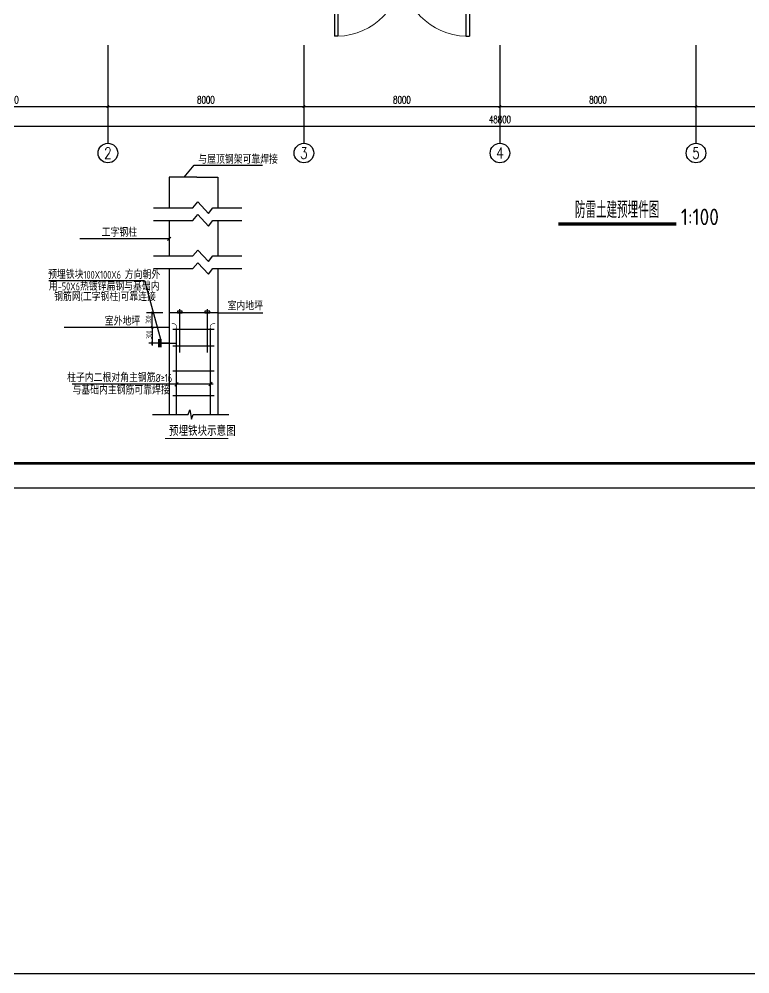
# Model space of a CAD drawing. Extents: x 1234595 to 2088511, y -80443 to 75292.
# Drawn here: x 1551603 to 1581427, y -80443 to -41469 of the extents above; entities that cross this region are included whole.
import ezdxf
from ezdxf.enums import TextEntityAlignment as Align

# ---------------------------------------------------------------- set-up
doc = ezdxf.new("R2010")
doc.units = 0
doc.header["$LTSCALE"] = 1000
doc.header["$MEASUREMENT"] = 0
doc.linetypes.add('CENTER2', pattern=[1.125, 0.75, -0.125, 0.125, -0.125])
doc.layers.get('0').update_dxf_attribs({"linetype": 'CONTINUOUS'})
doc.layers.get('Defpoints').update_dxf_attribs({"linetype": 'CONTINUOUS'})
for name, color, linetype in [('AXIS_TEXT', 7, 'CONTINUOUS'), ('DIM_SYMB', 3, 'CONTINUOUS'), ('PUB_TEXT', 7, 'CONTINUOUS'), ('PUB_TITLE', 4, 'CONTINUOUS'), ('TEL_SYMB', 3, 'CONTINUOUS'), ('WIRE-接地', 4, 'CONTINUOUS'), ('WIRE-避雷', 4, 'CONTINUOUS'), ('建筑底图', 251, 'CONTINUOUS'), ('电气', 3, 'CONTINUOUS')]:
    doc.layers.add(name, color=color, linetype=linetype)
doc.styles.add('_TCH_AXIS', font='COMPLEX', dxfattribs={"bigfont": 'GBCBIG'})
doc.styles.add('_TCH_DIM_T3', font='SIMPLEX', dxfattribs={"width": 0.705882, "bigfont": 'GBCBIG'})
doc.styles.add('COMPLEX', font='COMPLEX')
doc.styles.add('SCEI', font='sceie.shx', dxfattribs={"width": 0.75, "bigfont": 'sceic.shx'})
doc.styles.add('sceic', font='sceie.shx', dxfattribs={"width": 0.67, "bigfont": 'sceic.shx'})
doc.styles.add('sceie', font='sceie.shx', dxfattribs={"width": 0.7, "bigfont": 'sceic.shx'})
doc.styles.get("Standard").update_dxf_attribs({"font": 'GBENOR', "bigfont": 'GBCBIG'})
doc.dimstyles.new('_TCH_ARCH&&100', dxfattribs={"dimtxt": 297.5, "dimasz": 100, "dimexe": 250, "dimexo": 300, "dimgap": 126.25, "dimtad": 1, "dimdec": 0, "dimzin": 0, "dimdsep": 46, "dimtxsty": '_TCH_DIM_T3', "dimblk": 'ARCHTICK', "dimcen": 0.09, "dimclrt": 7, "dimazin": 2, "dimtfac": 1, "dimtdec": 0, "dimtix": 1, "dimtmove": 2, "dimatfit": 3, "dimfxl": 0, "dimtolj": 1, "dimtzin": 0, "dimarcsym": 0})

# ---------------------------------------------------------------- blocks, each defined once
blk = doc.blocks.new('_DIMX')
blk.add_line((-150, 0), (150, 0))
at = {"const_width": 50}
blk.add_lwpolyline([(-70, -70), (70, 70)], dxfattribs=at)
blk = doc.blocks.new('_ArchTick')
at = {"color": 0, "linetype": 'ByBlock', "const_width": 0.4}
blk.add_lwpolyline([(-0.5, -0.5), (0.5, 0.5)], dxfattribs=at)
blk = doc.blocks.new('$DorLib2D$00000002')
for p, q in [((-0.5, 0), (-0.5, 0.4875)), ((-0.475, 0.4875), (-0.5, 0.4875)), ((-0.475, 0), (-0.475, 0.4875)), ((0.475, 0), (0.475, 0.4875)), ((0.475, 0.4875), (0.5, 0.4875)), ((0.5, 0), (0.5, 0.4875)), ((-0.5, 0), (-0.475, 0)), ((0.5, 0), (0.475, 0))]:
    blk.add_line(p, q)
at = {"lineweight": 13}
for centre, start, end in [((-0.4875, 0), 0, 88.53072), ((0.4875, 0), 91.46928, 180)]:
    blk.add_arc(centre, 0.4875, start, end, dxfattribs=at)
blk = doc.blocks.new('*D166')
at = {"layer": 'Defpoints', "color": 0, "transparency": 16777216}
for p in [(1547227, -42537), (1555227, -42537), (1555227, -45037)]:
    blk.add_point(p, dxfattribs=at)
at = {"layer": '建筑底图', "color": 0, "lineweight": -2, "transparency": 16777216}
for p, q in [((1547227, -42837), (1547227, -45287)), ((1555227, -42837), (1555227, -45287)), ((1547227, -45037), (1555227, -45037))]:
    blk.add_line(p, q, dxfattribs=at)
at = {"layer": '建筑底图', "color": 0, "lineweight": -2, "transparency": 16777216, "xscale": 100, "yscale": 100, "zscale": 100, "rotation": 180}
blk.add_blockref('_ArchTick', (1547227, -45037), dxfattribs=at)
at = {"layer": '建筑底图', "color": 0, "lineweight": -2, "transparency": 16777216, "xscale": 100, "yscale": 100, "zscale": 100}
blk.add_blockref('_ArchTick', (1555227, -45037), dxfattribs=at)
at = {"layer": '建筑底图', "color": 7, "transparency": 16777216, "insert": (1551227, -44762), "char_height": 297.5, "attachment_point": 5, "style": '_TCH_DIM_T3'}
blk.add_mtext('\\A1;8000', dxfattribs=at)
blk = doc.blocks.new('*D167')
at = {"layer": 'Defpoints', "color": 0, "transparency": 16777216}
for p in [(1555227, -42537), (1563227, -42537), (1563227, -45037)]:
    blk.add_point(p, dxfattribs=at)
at = {"layer": '建筑底图', "color": 0, "lineweight": -2, "transparency": 16777216}
for p, q in [((1555227, -42837), (1555227, -45287)), ((1563227, -42837), (1563227, -45287)), ((1555227, -45037), (1563227, -45037))]:
    blk.add_line(p, q, dxfattribs=at)
at = {"layer": '建筑底图', "color": 0, "lineweight": -2, "transparency": 16777216, "xscale": 100, "yscale": 100, "zscale": 100, "rotation": 180}
blk.add_blockref('_ArchTick', (1555227, -45037), dxfattribs=at)
at = {"layer": '建筑底图', "color": 0, "lineweight": -2, "transparency": 16777216, "xscale": 100, "yscale": 100, "zscale": 100}
blk.add_blockref('_ArchTick', (1563227, -45037), dxfattribs=at)
at = {"layer": '建筑底图', "color": 7, "transparency": 16777216, "insert": (1559227, -44762), "char_height": 297.5, "attachment_point": 5, "style": '_TCH_DIM_T3'}
blk.add_mtext('\\A1;8000', dxfattribs=at)
blk = doc.blocks.new('*D168')
at = {"layer": 'Defpoints', "color": 0, "transparency": 16777216}
for p in [(1563227, -42537), (1571227, -42537), (1571227, -45037)]:
    blk.add_point(p, dxfattribs=at)
at = {"layer": '建筑底图', "color": 0, "lineweight": -2, "transparency": 16777216}
for p, q in [((1563227, -42837), (1563227, -45287)), ((1571227, -42837), (1571227, -45287)), ((1563227, -45037), (1571227, -45037))]:
    blk.add_line(p, q, dxfattribs=at)
at = {"layer": '建筑底图', "color": 0, "lineweight": -2, "transparency": 16777216, "xscale": 100, "yscale": 100, "zscale": 100, "rotation": 180}
blk.add_blockref('_ArchTick', (1563227, -45037), dxfattribs=at)
at = {"layer": '建筑底图', "color": 0, "lineweight": -2, "transparency": 16777216, "xscale": 100, "yscale": 100, "zscale": 100}
blk.add_blockref('_ArchTick', (1571227, -45037), dxfattribs=at)
at = {"layer": '建筑底图', "color": 7, "transparency": 16777216, "insert": (1567227, -44762), "char_height": 297.5, "attachment_point": 5, "style": '_TCH_DIM_T3'}
blk.add_mtext('\\A1;8000', dxfattribs=at)
blk = doc.blocks.new('*D169')
at = {"layer": 'Defpoints', "color": 0, "transparency": 16777216}
for p in [(1571227, -42537), (1579227, -42537), (1579227, -45037)]:
    blk.add_point(p, dxfattribs=at)
at = {"layer": '建筑底图', "color": 0, "lineweight": -2, "transparency": 16777216}
for p, q in [((1571227, -42837), (1571227, -45287)), ((1579227, -42837), (1579227, -45287)), ((1571227, -45037), (1579227, -45037))]:
    blk.add_line(p, q, dxfattribs=at)
at = {"layer": '建筑底图', "color": 0, "lineweight": -2, "transparency": 16777216, "xscale": 100, "yscale": 100, "zscale": 100, "rotation": 180}
blk.add_blockref('_ArchTick', (1571227, -45037), dxfattribs=at)
at = {"layer": '建筑底图', "color": 0, "lineweight": -2, "transparency": 16777216, "xscale": 100, "yscale": 100, "zscale": 100}
blk.add_blockref('_ArchTick', (1579227, -45037), dxfattribs=at)
at = {"layer": '建筑底图', "color": 7, "transparency": 16777216, "insert": (1575227, -44762), "char_height": 297.5, "attachment_point": 5, "style": '_TCH_DIM_T3'}
blk.add_mtext('\\A1;8000', dxfattribs=at)
blk = doc.blocks.new('*D170')
at = {"layer": 'Defpoints', "color": 0, "transparency": 16777216}
for p in [(1579227, -42537), (1587227, -42537), (1587227, -45037)]:
    blk.add_point(p, dxfattribs=at)
at = {"layer": '建筑底图', "color": 0, "lineweight": -2, "transparency": 16777216}
for p, q in [((1579227, -42837), (1579227, -45287)), ((1587227, -42837), (1587227, -45287)), ((1579227, -45037), (1587227, -45037))]:
    blk.add_line(p, q, dxfattribs=at)
at = {"layer": '建筑底图', "color": 0, "lineweight": -2, "transparency": 16777216, "xscale": 100, "yscale": 100, "zscale": 100, "rotation": 180}
blk.add_blockref('_ArchTick', (1579227, -45037), dxfattribs=at)
at = {"layer": '建筑底图', "color": 0, "lineweight": -2, "transparency": 16777216, "xscale": 100, "yscale": 100, "zscale": 100}
blk.add_blockref('_ArchTick', (1587227, -45037), dxfattribs=at)
at = {"layer": '建筑底图', "color": 7, "transparency": 16777216, "insert": (1583227, -44762), "char_height": 297.5, "attachment_point": 5, "style": '_TCH_DIM_T3'}
blk.add_mtext('\\A1;8000', dxfattribs=at)
blk = doc.blocks.new('*D172')
at = {"layer": 'Defpoints', "color": 0, "transparency": 16777216}
for p in [(1546827, -42537), (1595627, -42537), (1595627, -45837)]:
    blk.add_point(p, dxfattribs=at)
at = {"layer": '建筑底图', "color": 0, "lineweight": -2, "transparency": 16777216}
for p, q in [((1546827, -42837), (1546827, -46087)), ((1595627, -42837), (1595627, -46087)), ((1546827, -45837), (1595627, -45837))]:
    blk.add_line(p, q, dxfattribs=at)
at = {"layer": '建筑底图', "color": 0, "lineweight": -2, "transparency": 16777216, "xscale": 100, "yscale": 100, "zscale": 100, "rotation": 180}
blk.add_blockref('_ArchTick', (1546827, -45837), dxfattribs=at)
at = {"layer": '建筑底图', "color": 0, "lineweight": -2, "transparency": 16777216, "xscale": 100, "yscale": 100, "zscale": 100}
blk.add_blockref('_ArchTick', (1595627, -45837), dxfattribs=at)
at = {"layer": '建筑底图', "color": 7, "transparency": 16777216, "insert": (1571227, -45562), "char_height": 297.5, "attachment_point": 5, "style": '_TCH_DIM_T3'}
blk.add_mtext('\\A1;48800', dxfattribs=at)
blk = doc.blocks.new('_AXISO')
blk.add_circle((0, 0), 0.5)
at = {"layer": 'AXIS_TEXT', "style": 'COMPLEX', "width": 1.041667}
blk.add_attdef('A', text='', height=0.56, dxfattribs=at).set_placement((-0.25, -0.28), (0.25, -0.28), align=Align.FIT)

msp = doc.modelspace()

# ---------------------------------------------------------------- linework, layer by layer
at = {"linetype": 'Continuous', "const_width": 49}
msp.add_lwpolyline([(1557562.2, -58586.6), (1560144.1, -58586.6)], dxfattribs=at)
at = {"layer": 'DIM_SYMB', "const_width": 140}
msp.add_lwpolyline([(1573609, -49836.7), (1578419.8, -49836.7)], dxfattribs=at)
at = {"layer": 'PUB_TITLE', "color": 4}
msp.add_lwpolyline([(1528666.6, -60600.6), (1612766.6, -60600.6), (1612766.6, -1200.6), (1528666.6, -1200.6)], close=True, dxfattribs=at)
at = {"layer": 'PUB_TITLE', "color": 4, "const_width": 100}
msp.add_lwpolyline([(1531166.6, -59600.6), (1611766.6, -59600.6), (1611766.6, -2200.6), (1531166.6, -2200.6)], close=True, dxfattribs=at)
at = {"layer": 'TEL_SYMB', "color": 3}
msp.add_lwpolyline([(1557048.2, -57613.8), (1558503.6, -57613.8), (1558572.3, -57424.8), (1558639, -57802.8), (1558706.1, -57613.8), (1560161.4, -57613.8)], dxfattribs=at)
at = {"layer": 'WIRE-接地', "linetype": 'CENTER2', "const_width": 54}
msp.add_lwpolyline([(1557378.8, -54697.5), (1558044.6, -54697.5)], dxfattribs=at)
at = {"layer": 'WIRE-避雷', "color": 1}
msp.add_lwpolyline([(1234595.5, 75291.9), (2088511, 75291.9), (2088511, -80442.7), (1234595.5, -80442.7)], close=True, dxfattribs=at)
at = {"layer": '建筑底图'}
for p, q in [((1555227.5, -42536.9), (1555227.5, -46536.9)), ((1563227.5, -42536.9), (1563227.5, -46536.9)), ((1571227.5, -42536.9), (1571227.5, -46536.9)), ((1579227.5, -42536.9), (1579227.5, -46536.9))]:
    msp.add_line(p, q, dxfattribs=at)
at = {"layer": '电气', "color": 4}
for p, q in [((1558337.9, -47924.2), (1558751.8, -47428)), ((1558751.8, -47428), (1561535.6, -47428)), ((1558851.5, -47924.2), (1557724.4, -47924.2)), ((1557724.4, -47924.2), (1557724.4, -49170.3)), ((1558851.5, -47924.2), (1559711.5, -47924.2)), ((1559711.5, -47924.2), (1559711.5, -49170.3)), ((1557724.4, -48973.4), (1557724.4, -49170.3)), ((1558687.5, -49170.3), (1558890.7, -48933.1)), ((1558890.7, -48933.1), (1559326.4, -49400.8)), ((1559711.5, -48973.4), (1559711.5, -49170.3)), ((1557088.4, -49170.3), (1558687.5, -49170.3)), ((1558687.5, -49687.6), (1558890.7, -49450.3)), ((1558890.7, -49450.3), (1559326.4, -49918.1)), ((1559326.4, -49400.8), (1559516.2, -49170.3)), ((1559516.2, -49170.3), (1560694.4, -49170.3)), ((1557088.4, -49687.6), (1558687.5, -49687.6)), ((1557724.4, -49687.6), (1557724.4, -51119.5)), ((1559326.4, -49918.1), (1559516.2, -49687.6)), ((1559516.2, -49687.6), (1560694.4, -49687.6)), ((1559711.5, -49687.6), (1559711.5, -51119.5)), ((1557724.4, -50939.2), (1557724.4, -51136.1)), ((1558687.5, -51136.1), (1558890.7, -50898.9)), ((1558890.7, -50898.9), (1559326.4, -51366.7)), ((1559711.5, -50939.2), (1559711.5, -51136.1)), ((1557088.4, -51136.1), (1558687.5, -51136.1)), ((1558687.5, -51653.4), (1558890.7, -51416.1)), ((1558890.7, -51416.1), (1559326.4, -51883.9)), ((1559326.4, -51366.7), (1559516.2, -51136.1)), ((1559516.2, -51136.1), (1560694.4, -51136.1)), ((1557088.4, -51653.4), (1558687.5, -51653.4)), ((1557724.4, -51653.4), (1557724.4, -52842.3)), ((1559326.4, -51883.9), (1559516.2, -51653.4)), ((1559516.2, -51653.4), (1560694.4, -51653.4)), ((1559711.5, -51653.4), (1559711.5, -52842.3)), ((1557724.4, -52607.7), (1557724.4, -53367.2)), ((1559711.5, -52607.7), (1559711.5, -57613.8)), ((1557724.4, -53367.2), (1557724.4, -57613.8)), ((1557466.3, -53463), (1556807.2, -53463)), ((1559716.8, -53461.5), (1561554.2, -53461.5)), ((1557724.4, -54052), (1553441.6, -54052))]:
    msp.add_line(p, q, dxfattribs=at)
at = {"layer": '电气', "color": 6}
for p, q in [((1557724.4, -50435.7), (1554079, -50435.7)), ((1557794, -50366.1), (1557654.8, -50505.3)), ((1559526.4, -56364.8), (1553765, -56364.8)), ((1558093.5, -56306.6), (1557954.3, -56445.8)), ((1559481.6, -56295.2), (1559342.4, -56434.3))]:
    msp.add_line(p, q, dxfattribs=at)
at = {"layer": '电气', "color": 2}
for p, q in [((1552820.1, -52141.6), (1556716.2, -52141.6)), ((1556716.2, -52141.6), (1557378.8, -54531.1))]:
    msp.add_line(p, q, dxfattribs=at)
at = {"layer": '电气'}
for p, q in [((1557032.2, -53673.8), (1557032.2, -53419.2)), ((1557032.2, -54052), (1557032.2, -53673.8)), ((1557724.4, -54052), (1556903.2, -54052)), ((1557032.2, -54052), (1557032.2, -54793.4)), ((1557724.4, -54697.5), (1556903.2, -54697.5)), ((1558018.9, -55131.3), (1558040.6, -55131.3))]:
    msp.add_line(p, q, dxfattribs=at)
at = {"layer": '电气', "color": 3}
msp.add_line((1559716.8, -53461.5), (1557729.7, -53461.5), dxfattribs=at)
at = {"layer": '电气', "color": 7}
msp.add_line((1557454.4, -54052), (1556795.3, -54052), dxfattribs=at)
at = {"layer": '电气', "color": 3}
for points in [[(1558062.1, -53461.5), (1558264.8, -53461.5), (1558264.8, -53388.6), (1558062.1, -53388.6)], [(1559188.9, -53461.5), (1559391.5, -53461.5), (1559391.5, -53388.6), (1559188.9, -53388.6)]]:
    msp.add_lwpolyline(points, close=True, dxfattribs=at)
at = {"layer": '电气', "color": 3, "const_width": 54}
for points in [[(1558157.1, -53306.9), (1558162.4, -55085.5)], [(1559283.9, -53306.9), (1559283.9, -55085.5)], [(1557865.9, -54134.3), (1559575.1, -54134.3)], [(1558023.9, -54089.3), (1558023.9, -57613.8)], [(1559412, -54091.3), (1559412, -57613.8)], [(1557865.9, -54814.1), (1559575.1, -54814.1)], [(1557865.9, -55829.5), (1559575.1, -55829.5)], [(1557865.9, -56844.9), (1559575.1, -56844.9)]]:
    msp.add_lwpolyline(points, dxfattribs=at)
at = {"layer": '电气', "color": 3, "const_width": 22.5}
for points in [[(1558023.9, -54099.3, 0.6702292), (1557829.3, -53910.6)], [(1559412, -54099.3, -0.6702292), (1559606.6, -53910.6)]]:
    msp.add_lwpolyline(points, format="xyb", dxfattribs=at)
at = {"layer": '电气', "const_width": 87.1}
for points in [[(1557311.5, -54863.9), (1557311.5, -54531.1)], [(1557378.8, -54863.9), (1557378.8, -54531.1)]]:
    msp.add_lwpolyline(points, dxfattribs=at)

# ---------------------------------------------------------------- block references
at = {"layer": '建筑底图', "xscale": 5500, "yscale": -5500, "zscale": 5500}
msp.add_blockref('$DorLib2D$00000002', (1567227.5, -39486.9), dxfattribs=at)
at = {"layer": '建筑底图'}
ref = msp.add_blockref('_AXISO', (1555227.5, -46936.9), dxfattribs=dict(at, xscale=800, yscale=800, zscale=800))
ref.add_attrib('A', '2', dxfattribs={"layer": 'AXIS_TEXT', "color": 0, "height": 465.9, "style": '_TCH_AXIS'}).set_placement((1555072.1, -47169.9), (1555382.8, -47169.9), align=Align.FIT)
ref = msp.add_blockref('_AXISO', (1563227.5, -46936.9), dxfattribs=dict(at, xscale=800, yscale=800, zscale=800))
ref.add_attrib('A', '3', dxfattribs={"layer": 'AXIS_TEXT', "color": 0, "height": 465.9, "style": '_TCH_AXIS'}).set_placement((1563072.1, -47169.9), (1563382.8, -47169.9), align=Align.FIT)
ref = msp.add_blockref('_AXISO', (1571227.5, -46936.9), dxfattribs=dict(at, xscale=800, yscale=800, zscale=800))
ref.add_attrib('A', '4', dxfattribs={"layer": 'AXIS_TEXT', "color": 0, "height": 445.4, "style": '_TCH_AXIS'}).set_placement((1571057.8, -47159.6), (1571397.1, -47159.6), align=Align.FIT)
ref = msp.add_blockref('_AXISO', (1579227.5, -46936.9), dxfattribs=dict(at, xscale=800, yscale=800, zscale=800))
ref.add_attrib('A', '5', dxfattribs={"layer": 'AXIS_TEXT', "color": 0, "height": 465.9, "style": '_TCH_AXIS'}).set_placement((1579072.1, -47169.9), (1579382.8, -47169.9), align=Align.FIT)
at = {"layer": '电气'}
for name, p, xscale, yscale, zscale, rotation in [('_ArchTick', (1557032.2, -53463), 89.99909999995725, 89.99909999995725, 89.99909999995725, 270), ('_DIMX', (1557032.2, -54697.5), 0.4354516454972327, 0.4354516454972327, 0.4354516454972327, 90)]:
    msp.add_blockref(name, p, dxfattribs=dict(at, xscale=xscale, yscale=yscale, zscale=zscale, rotation=rotation))
at = {"layer": '电气', "color": 4, "rotation": 90}
for name, xscale, yscale, zscale in [('_ArchTick', 89.99909999995725, 89.99909999995725, 89.99909999995725), ('_DIMX', 0.4354516454972327, 0.4354516454972327, 0.4354516454972327)]:
    msp.add_blockref(name, (1557032.2, -54052), dxfattribs=dict(at, xscale=xscale, yscale=yscale, zscale=zscale))

# ---------------------------------------------------------------- texts
at = {"linetype": 'Continuous', "style": 'SCEI', "width": 0.8}
msp.add_text('预埋铁块示意图', height=405.01, dxfattribs=at).set_placement((1557718.5, -58481.6))
at = {"layer": 'PUB_TEXT', "style": 'sceic', "width": 0.67}
msp.add_text(' 防雷土建预埋件图 ', height=675.18, dxfattribs=at).set_placement((1574043.1, -49592.5))
at = {"layer": 'PUB_TEXT'}
msp.add_text('1:100', height=675.18, dxfattribs=at).set_placement((1578610.8, -49879.9))
at = {"layer": '电气', "style": 'sceie', "width": 0.85}
for s, height, p in [('与屋顶钢架可靠焊接', 326.59, (1558917.5, -47369.6)), ('工字钢柱', 326.59, (1554972.2, -50350.9)), ('预埋铁块100X100X6 方向朝外', 326.589, (1552788.1, -52069.9)), ('用-50X6热镀锌扁钢与基础内', 326.589, (1552818.2, -52546.6)), ('钢筋网(工字钢柱)可靠连接', 326.589, (1553033.1, -52973.1)), ('室内地坪', 326.59, (1560113.4, -53349.1)), ('室外地坪', 326.59, (1555100.9, -53973.1)), ('柱子内二根对角主钢筋%%C≥16', 326.589, (1553563.2, -56280)), ('与基础内主钢筋可靠焊接', 326.589, (1553782.5, -56787.3))]:
    msp.add_text(s, height=height, dxfattribs=at).set_placement(p)
at = {"layer": '电气', "color": 7, "char_height": 217.73, "attachment_point": 5, "rotation": 90, "style": 'sceie'}
for insert in [(1556882.1, -53736.3), (1556901.6, -54354.6)]:
    msp.add_mtext('300', dxfattribs=dict(at, insert=insert))

# ---------------------------------------------------------------- dimensions: what is measured, and where the dimension line sits
at = {"layer": '建筑底图'}
for p1, p2, distance, picture, middle in [((1546827.5, -42536.9), (1595627.5, -42536.9), -3300, '*D172', (1571227.5, -45561.9)), ((1547227.5, -42536.9), (1555227.5, -42536.9), -2500, '*D166', (1551227.5, -44761.9)), ((1555227.5, -42536.9), (1563227.5, -42536.9), -2500, '*D167', (1559227.5, -44761.9)), ((1563227.5, -42536.9), (1571227.5, -42536.9), -2500, '*D168', (1567227.5, -44761.9)), ((1571227.5, -42536.9), (1579227.5, -42536.9), -2500, '*D169', (1575227.5, -44761.9)), ((1579227.5, -42536.9), (1587227.5, -42536.9), -2500, '*D170', (1583227.5, -44761.9))]:
    dim = msp.add_aligned_dim(p1=p1, p2=p2, distance=distance, dimstyle='_TCH_ARCH&&100', dxfattribs=at)
    dim.commit()
    dim.dimension.update_dxf_attribs({"geometry": picture, "text_midpoint": middle})

doc.saveas('drawing.dxf')
